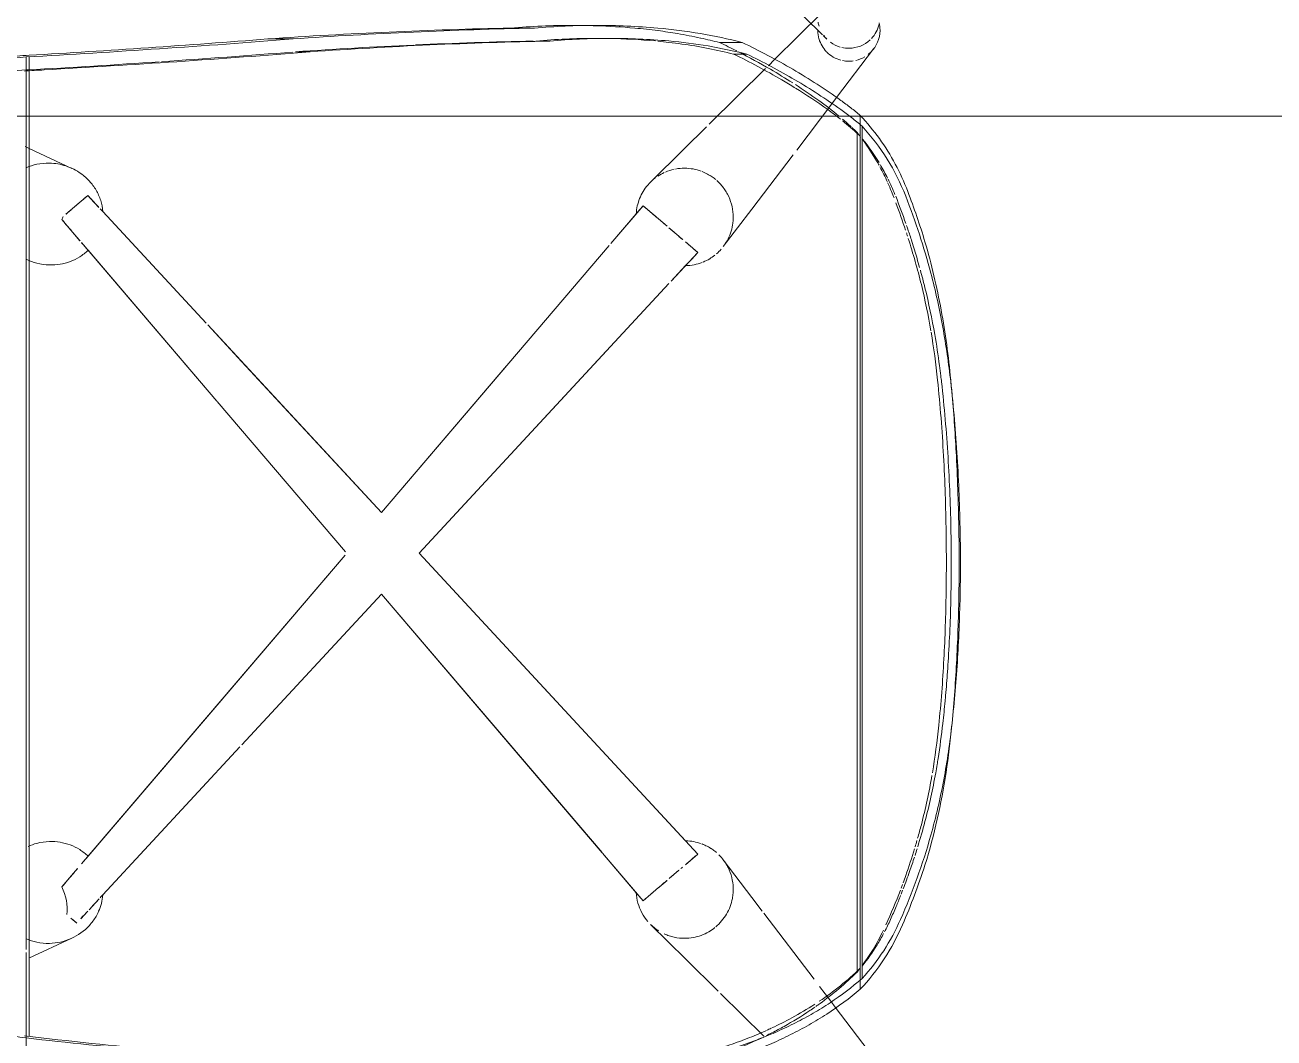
# Model space of a CAD drawing. Header units: millimetres. Extents: x 98018 to 155899, y -1987 to 21700.
# Drawn here: x 106650.9 to 107132, y 16644.9 to 17035.2 of the extents above; entities that cross this region are included whole.
import ezdxf

# ---------------------------------------------------------------- set-up
doc = ezdxf.new("R2010")
doc.units = ezdxf.units.MM
doc.linetypes.add('Осевая', pattern=[3175, 635, -476.25, 1587.5, -476.25])
doc.layers.add('I-FURN-1', color=7, linetype='Continuous', lineweight=9, true_color=0xf0f0f0)
doc.layers.add('Оси-2', color=7, linetype='Осевая', lineweight=9)

# ---------------------------------------------------------------- blocks, each defined once
blk = doc.blocks.new('Chair_IconsOfDenmark_NamNam_WoodChair - 1_186-V26-План разверток пом_ 2_49_ Этаж 2')
at = {"layer": 'I-FURN-1'}
for p, q in [((4.92, -168.11), (24.55, -148.24)), ((3.26, -169.79), (4.57, -168.47))]:
    blk.add_line(p, q, dxfattribs=at)
for start, end in [(99.0915, 107.175), (143.8709, 163.8087), (125.681, 135.3477), (167.121, 180), (180.6138, 223.1749), (226.6003, 256.8127)]:
    blk.add_arc((11.8, -178.23), 12, start, end, dxfattribs=at)
blk = doc.blocks.new('Chair_IconsOfDenmark_NamNam_WoodChair - 1_186-V27-План разверток пом_ 2_49_ Этаж 2')
at = {"layer": 'I-FURN-1'}
for p, q in [((27.32, 138.6), (21.57, 138.6)), ((27.32, 138.6), (26.66, 138.6)), ((64.5, 137.42), (27.32, 137.42)), ((59.61, 138.6), (27.39, 138.6)), ((59.61, 138.6), (27.39, 138.6)), ((65.08, 120.97), (57.42, 137.52)), ((399.17, 138.6), (60.68, 138.6)), ((399.17, 138.6), (60.68, 138.6)), ((362.23, 137.42), (64.5, 137.42)), ((369.31, 137.49), (361.65, 120.97)), ((399.24, 137.42), (362.23, 137.42)), ((370, 139), (369.31, 137.49)), ((404.56, 138.6), (399.17, 138.6)), ((404.63, 137.42), (399.24, 137.42)), ((399.54, 138.6), (399.58, 137.79)), ((70.9, 119.13), (72.78, 121.34)), ((84.8, 124.86), (91.9, 118.8)), ((333.75, 117.88), (341.94, 124.86)), ((343.94, 123.33), (351.19, 114.83)), ((75.41, 114.95), (72.57, 117.58)), ((93.69, 117.28), (212.68, 15.79)), ((271.99, 65.2), (333.04, 117.28)), ((80.13, 110.58), (76.04, 114.37)), ((271.99, 65.2), (330.08, 114.75)), ((350.2, 113.91), (346.6, 110.58)), ((351.19, 114.83), (350.2, 113.91)), ((138.74, 56.32), (81.75, 109.08)), ((138.73, 56.32), (81.75, 109.08)), ((344.98, 109.08), (302, 69.28)), ((344.98, 109.08), (302.02, 69.3)), ((301.3, 68.64), (229.1, 1.78)), ((213.87, 15.63), (271.83, 65.07)), ((213.87, 15.63), (271.83, 65.07)), ((197.64, 1.78), (139.59, 55.53)), ((197.64, 1.78), (139.59, 55.53)), ((411.49, 35.83), (411.49, 45.54)), ((406.53, 34.89), (406.53, 29.21)), ((98.01, -83.19), (197.64, 1.78)), ((229.1, 1.78), (285.63, -46.43)), ((213.37, -12.78), (97.48, -120.08)), ((213.37, -12.78), (158.02, -64.03)), ((317.23, -108.95), (213.37, -12.78)), ((286.56, -47.23), (331.96, -85.96)), ((415.68, -57.14), (415.68, -48.01)), ((410.69, -57.74), (410.69, -63.09)), ((158.02, -64.03), (102.58, -115.36)), ((416.72, -81.07), (416.72, -72.07)), ((411.72, -86.33), (411.72, -81.07)), ((79.49, -98.99), (97.83, -83.35)), ((82.6, -96.34), (97.84, -83.34)), ((332.63, -86.53), (344.14, -96.34)), ((332.64, -86.53), (347.24, -98.99)), ((82.6, -96.34), (79.49, -98.99)), ((84.6, -104.98), (79.49, -98.99)), ((347.24, -98.99), (339.38, -108.2)), ((344.14, -96.34), (345.69, -97.66)), ((345.69, -97.66), (347.24, -98.99)), ((56.98, -115.42), (70.38, -101.85)), ((87.35, -108.2), (84.72, -105.12)), ((356.35, -101.85), (369.06, -114.72)), ((91.25, -112.77), (88.08, -109.06)), ((329.25, -120.08), (318.21, -109.85)), ((324.16, -115.36), (318.21, -109.85)), ((338.75, -108.94), (335.48, -112.77)), ((44.66, -127.88), (56.98, -115.42)), ((97.48, -120.08), (93.38, -115.27)), ((97.48, -120.08), (102.58, -115.36)), ((333.35, -115.27), (329.25, -120.08)), ((335.45, -112.81), (334.29, -114.16)), ((369.06, -114.72), (377.59, -123.35)), ((96.97, -119.48), (97.23, -119.79)), ((97.23, -119.79), (97.48, -120.08)), ((329.76, -119.48), (329.25, -120.08)), ((378.63, -124.4), (400.15, -146.18)), ((27.32, -145.43), (43.76, -128.8)), ((410.11, -137.17), (410.11, -128.47)), ((80.77, -140.87), (95.23, -129.88)), ((345.97, -140.87), (331.5, -129.88)), ((405.64, -133.81), (405.64, -138.92)), ((75.48, -144.89), (80.77, -140.87)), ((366.85, -156.75), (345.97, -140.87)), ((49.25, -164.83), (74.76, -145.44)), ((401.2, -147.25), (403.53, -149.6)), ((403.53, -149.6), (421.5, -167.8)), ((386.52, -171.7), (368.7, -158.16)), ((40.78, -171.26), (46.5, -166.92)), ((19.06, -187.78), (38.53, -172.98)), ((38.53, -172.98), (40.78, -171.26)), ((388.88, -173.5), (386.52, -171.7)), ((407.67, -187.78), (388.88, -173.5)), ((49.02, -182.64), (45.37, -182.64)), ((378.43, -182.64), (49.02, -182.64)), ((375.46, -181.38), (52, -181.38)), ((373.99, -182.64), (53.45, -182.64)), ((382.02, -182.64), (378.43, -182.64)), ((377.89, -183.3), (49.5, -183.3))]:
    blk.add_line(p, q, dxfattribs=at)
at = {"layer": 'I-FURN-1', "flags": 128}
for points in [[(96.65, 114.75), (154.9, 65.07), (212.68, 15.79)], [(301.32, 68.66), (287.14, 55.53), (229.1, 1.78)], [(98.02, -83.18), (140.17, -47.23), (197.64, 1.78)], [(229.1, 1.78), (286.56, -47.23), (331.95, -85.95)], [(317.23, -108.95), (268.71, -64.03), (213.37, -12.78)], [(329.25, -120.08), (326.7, -117.72), (324.16, -115.36)]]:
    blk.add_lwpolyline(points, dxfattribs=at)
at = {"layer": 'I-FURN-1'}
for centre, radius, start, end in [((76.28, 141.71), 18.88, 263.5474, 296.819), ((350.45, 141.71), 18.88, 243.181, 247.0118), ((414.93, -178.23), 12, 106.847, 134.3064), ((414.93, -178.23), 12, 91.4001, 106.4409), ((414.93, -178.23), 12, 90, 90.8397), ((414.93, -178.23), 12, 135, 165.2052), ((414.93, -178.23), 12, 168.1903, 180), ((414.93, -178.23), 12, 180, 187.9321), ((414.93, -178.23), 12, 192.635, 210.5819), ((414.93, -178.23), 12, 218.3184, 225), ((414.93, -178.23), 12, 225, 269.188), ((414.93, -178.23), 12, 269.188, 270), ((414.93, -178.23), 12, 270, 283.1873)]:
    blk.add_arc(centre, radius, start, end, dxfattribs=at)
for points, knots in [([(404.56, 138.6), (404.19, 144.85), (403.21, 156.01), (400.82, 169.86), (398.97, 176.25), (397.95, 178.82)], [0, 0, 0, 0, 0.4, 0.7, 1, 1, 1, 1]), ([(397.84, 156.79), (398.03, 155.34), (398.75, 149.42), (399.26, 143.2), (399.54, 138.6)], [0.6, 0.6, 0.6, 0.6, 0.7, 1, 1, 1, 1]), ([(100.45, 137.82), (100.93, 136.74), (101.85, 134.09), (102.25, 131.3), (102.3, 129.63)], [-0.8567793, -0.8567793, -0.8567793, -0.8567793, -0.5, 0, 0, 0, 0]), ([(324.43, 129.63), (324.48, 131.3), (324.92, 134.37), (326, 137.28), (326.65, 138.61)], [-1, -1, -1, -1, -0.5, -0.0551642, -0.0551642, -0.0551642, -0.0551642]), ([(361.89, 138.61), (362.48, 137.27), (363.41, 134.34), (363.69, 131.28), (363.66, 129.63)], [-0.9451256, -0.9451256, -0.9451256, -0.9451256, -0.5, 0, 0, 0, 0]), ([(73.48, 111.67), (72.23, 112.4), (68.69, 115.01), (66.13, 118.62), (64.95, 121.25)], [-0.7142857, -0.7142857, -0.7142857, -0.7142857, -0.5714286, -0.2857143, -0.2857143, -0.2857143, -0.2857143]), ([(344.02, 123.24), (344.33, 122.87), (344.89, 122.22), (345.41, 121.6), (345.65, 121.32)], [0.0822015, 0.0822015, 0.0822015, 0.0822015, 0.1666667, 0.2385399, 0.2385399, 0.2385399, 0.2385399]), ([(346.55, 120.27), (347.05, 119.68), (347.83, 118.76), (348.53, 117.95), (348.81, 117.62)], [0.3333333, 0.3333333, 0.3333333, 0.3333333, 0.5, 0.6189484, 0.6189484, 0.6189484, 0.6189484]), ([(81.75, 109.08), (79.53, 109.26), (76.7, 109.98), (74.11, 111.31), (73.48, 111.67)], [-1, -1, -1, -1, -0.7857143, -0.7142857, -0.7142857, -0.7142857, -0.7142857]), ([(9.43, -83.83), (9.88, -90.96), (11.51, -105.09), (15.72, -124.26), (20.42, -138.7), (24.46, -148.56), (27.85, -155.85), (31.61, -162.95), (37.18, -172.03), (41.93, -178.49), (45.37, -182.64)], [0, 0, 0, 0, 0.2, 0.4, 0.55, 0.625, 0.7, 0.775, 0.85, 1, 1, 1, 1]), ([(14.43, -88.75), (14.88, -95.59), (16.48, -109.14), (20.59, -127.52), (25.18, -141.35), (29.13, -150.8), (32.43, -157.77), (36.1, -164.55), (41.52, -173.21), (46.16, -179.36), (49.5, -183.3)], [0, 0, 0, 0, 0.2, 0.4, 0.55, 0.625, 0.7, 0.775, 0.85, 1, 1, 1, 1]), ([(344.14, -96.34), (346.18, -96.47), (350.13, -97.35), (354.82, -100.17), (357.14, -102.63), (357.95, -103.7)], [-1, -1, -1, -1, -0.7857143, -0.5714286, -0.4285714, -0.4285714, -0.4285714, -0.4285714]), ([(346.13, -100.29), (346.02, -100.41), (345.81, -100.66), (345.47, -101.07), (345.16, -101.43), (344.89, -101.74), (344.75, -101.9), (344.68, -101.99)], [0.1428571, 0.1428571, 0.1428571, 0.1428571, 0.1785714, 0.2142857, 0.25, 0.2678571, 0.2857143, 0.2857143, 0.2857143, 0.2857143]), ([(67.92, -104.94), (68.19, -104.52), (68.94, -103.43), (69.81, -102.43), (70.38, -101.85)], [-0.6249365, -0.6249365, -0.6249365, -0.6249365, -0.5714286, -0.4849828, -0.4849828, -0.4849828, -0.4849828]), ([(82.05, -101.98), (82.12, -102.06), (82.26, -102.23), (82.54, -102.56), (82.84, -102.91), (83.17, -103.29), (83.43, -103.6), (83.67, -103.88), (83.85, -104.09), (83.95, -104.21), (84.01, -104.28), (84.03, -104.31)], [-0.7142857, -0.7142857, -0.7142857, -0.7142857, -0.6964286, -0.6785714, -0.6428571, -0.625, -0.6071429, -0.5892857, -0.5803571, -0.5758929, -0.5714286, -0.5714286, -0.5714286, -0.5714286]), ([(84.61, -104.98), (84.64, -105.03), (84.8, -105.21), (85.09, -105.55), (85.61, -106.16), (86.32, -106.99), (86.97, -107.76), (87.33, -108.17)], [-0.5414624, -0.5414624, -0.5414624, -0.5414624, -0.5357143, -0.5178571, -0.5, -0.4642857, -0.4285714, -0.4285714, -0.4285714, -0.4285714]), ([(342.4, -104.66), (342.38, -104.68), (342.24, -104.84), (341.98, -105.15), (341.6, -105.59), (341.07, -106.22), (340.33, -107.08), (339.68, -107.85), (339.32, -108.27)], [0.443466, 0.443466, 0.443466, 0.443466, 0.4464286, 0.4642857, 0.4821429, 0.5, 0.5357143, 0.5714286, 0.5714286, 0.5714286, 0.5714286]), ([(344.68, -101.99), (344.61, -102.07), (344.47, -102.24), (344.18, -102.57), (343.81, -103.01), (343.39, -103.5), (343.05, -103.89), (342.87, -104.1), (342.77, -104.23), (342.71, -104.29), (342.68, -104.33)], [0.2857143, 0.2857143, 0.2857143, 0.2857143, 0.3035714, 0.3214286, 0.3571429, 0.3928571, 0.4107143, 0.4196429, 0.4241071, 0.4285714, 0.4285714, 0.4285714, 0.4285714]), ([(414.69, -104.76), (414.36, -107.27), (413.54, -112.73), (412.49, -118.16), (411.85, -121.09)], [0.2714247, 0.2714247, 0.2714247, 0.2714247, 0.5, 0.7715863, 0.7715863, 0.7715863, 0.7715863]), ([(88.01, -108.97), (88.18, -109.17), (88.57, -109.63), (89.22, -110.39), (89.93, -111.22), (90.63, -112.05), (91.09, -112.58), (91.3, -112.83)], [-0.40749436, -0.40749436, -0.40749436, -0.40749436, -0.39285714, -0.375, -0.35714286, -0.33928571, -0.32142857, -0.32142857, -0.32142857, -0.32142857]), ([(410.18, -108.96), (409.8, -112.27), (409.09, -117.31), (408.17, -122.32), (407.83, -124.04)], [0.172759, 0.172759, 0.172759, 0.172759, 0.5, 0.6727908, 0.6727908, 0.6727908, 0.6727908]), ([(335.37, -112.91), (335.15, -113.16), (334.84, -113.52), (334.47, -113.96), (334.3, -114.16), (334.22, -114.25)], [0.67857143, 0.67857143, 0.67857143, 0.67857143, 0.69642857, 0.70535714, 0.71428571, 0.71428571, 0.71428571, 0.71428571]), ([(93.59, -115.52), (93.76, -115.71), (94.13, -116.15), (94.48, -116.56), (94.68, -116.8), (94.7, -116.81)], [-0.23819134, -0.23819134, -0.23819134, -0.23819134, -0.21428571, -0.17857143, -0.17596416, -0.17596416, -0.17596416, -0.17596416]), ([(95.22, -117.42), (95.27, -117.48), (95.36, -117.59), (95.54, -117.8), (95.84, -118.15), (96.23, -118.61), (96.64, -119.09), (96.87, -119.36), (96.97, -119.48)], [-0.1428571, -0.1428571, -0.1428571, -0.1428571, -0.1339286, -0.125, -0.1071429, -0.0714286, -0.0357143, 0, 0, 0, 0]), ([(331.51, -117.42), (331.47, -117.48), (331.37, -117.59), (331.2, -117.8), (330.9, -118.15), (330.51, -118.6), (330.1, -119.08), (329.86, -119.36), (329.76, -119.48)], [0.8571429, 0.8571429, 0.8571429, 0.8571429, 0.8660714, 0.875, 0.8928571, 0.9285714, 0.9642857, 1, 1, 1, 1]), ([(333.14, -115.51), (332.97, -115.72), (332.58, -116.17), (332.25, -116.56), (332.07, -116.78)], [0.75997526, 0.75997526, 0.75997526, 0.75997526, 0.78571429, 0.82142857, 0.82142857, 0.82142857, 0.82142857]), ([(69.17, -126.64), (68.58, -125.9), (67.43, -124.21), (66.55, -122.35), (66.17, -121.34)], [-0.2155491, -0.2155491, -0.2155491, -0.2155491, -0.1666667, -0.1111111, -0.1111111, -0.1111111, -0.1111111]), ([(101.36, -121.71), (101.16, -122.21), (100.67, -123.33), (100.06, -124.43), (99.68, -125.03)], [-0.88888889, -0.88888889, -0.88888889, -0.88888889, -0.86111111, -0.8252385, -0.8252385, -0.8252385, -0.8252385]), ([(328.15, -126.59), (327.66, -125.97), (326.69, -124.54), (325.91, -123), (325.55, -122.15)], [-0.20736053, -0.20736053, -0.20736053, -0.20736053, -0.16666667, -0.11923029, -0.11923029, -0.11923029, -0.11923029]), ([(358.86, -124.8), (358.54, -125.33), (358.03, -126.06), (357.49, -126.74), (357.32, -126.94)], [-0.82294679, -0.82294679, -0.82294679, -0.82294679, -0.79166667, -0.77777778, -0.77777778, -0.77777778, -0.77777778]), ([(360.42, -121.71), (360.27, -122.09), (359.83, -123.1), (359.3, -124.09), (358.92, -124.7)], [-0.88202044, -0.88202044, -0.88202044, -0.88202044, -0.86111111, -0.82498418, -0.82498418, -0.82498418, -0.82498418]), ([(26.68, -144.65), (26.38, -144.03), (24.85, -140.76), (22.29, -134.75), (20.23, -129.06), (19.25, -126.12), (19.19, -125.95)], [0.3824636, 0.3824636, 0.3824636, 0.3824636, 0.4, 0.475, 0.55, 0.5544349, 0.5544349, 0.5544349, 0.5544349]), ([(29.43, -146.27), (28.36, -143.89), (26.3, -138.98), (24.24, -133.2), (23.15, -129.87), (22.91, -129.12)], [0.4028461, 0.4028461, 0.4028461, 0.4028461, 0.475, 0.55, 0.5716925, 0.5716925, 0.5716925, 0.5716925]), ([(97.21, -128.14), (96.74, -128.61), (95.72, -129.53), (94.05, -130.75), (91.75, -132.06), (88.48, -133.27), (85.18, -133.73), (82.42, -133.67), (80.02, -133.36), (77.26, -132.58), (74.31, -131.2), (71.66, -129.31), (70.11, -127.78), (69.42, -126.95)], [-0.7569444, -0.7569444, -0.7569444, -0.7569444, -0.7222222, -0.6875, -0.6527778, -0.5833333, -0.5138889, -0.4791667, -0.4444444, -0.3888889, -0.3333333, -0.2777778, -0.2222222, -0.2222222, -0.2222222, -0.2222222]), ([(99.58, -125.19), (99.25, -125.69), (98.75, -126.4), (98.21, -127.05), (98.03, -127.25)], [-0.82195604, -0.82195604, -0.82195604, -0.82195604, -0.79166667, -0.77777778, -0.77777778, -0.77777778, -0.77777778]), ([(356.92, -127.4), (356.78, -127.55), (356.19, -128.19), (355.05, -129.26), (353.41, -130.51), (351.13, -131.87), (347.89, -133.16), (344.6, -133.7), (341.84, -133.7), (339.44, -133.45), (336.66, -132.73), (333.86, -131.5), (332.21, -130.41), (331.5, -129.87)], [-0.7671385, -0.7671385, -0.7671385, -0.7671385, -0.7569444, -0.7222222, -0.6875, -0.6527778, -0.5833333, -0.5138889, -0.4791667, -0.4444444, -0.3888889, -0.3333333, -0.2878236, -0.2878236, -0.2878236, -0.2878236]), ([(405.64, -133.81), (402.61, -140.15), (398.39, -148.1), (393.74, -155.79), (392.7, -157.47)], [0, 0, 0, 0, 0.5, 0.6407452, 0.6407452, 0.6407452, 0.6407452]), ([(406.53, -135.76), (404.4, -139.91), (400.54, -146.95), (396.36, -153.79), (394.55, -156.61)], [0.183317, 0.183317, 0.183317, 0.183317, 0.5, 0.7277046, 0.7277046, 0.7277046, 0.7277046]), ([(38.52, -165.19), (38.07, -164.55), (35.42, -160.69), (32.08, -155.19), (29.42, -150.19), (28.63, -148.63)], [0.1799439, 0.1799439, 0.1799439, 0.1799439, 0.2, 0.3, 0.3446744, 0.3446744, 0.3446744, 0.3446744]), ([(39.61, -165.08), (37.76, -162.23), (34.55, -156.8), (31.71, -151.17), (30.49, -148.56)], [0.2059686, 0.2059686, 0.2059686, 0.2059686, 0.3, 0.379627, 0.379627, 0.379627, 0.379627]), ([(379.97, -175.81), (379.77, -176.06), (377.86, -178.4), (375.86, -180.67), (373.99, -182.64)], [0.4417925, 0.4417925, 0.4417925, 0.4417925, 0.5, 1, 1, 1, 1]), ([(66.88, -191.62), (65.38, -190.81), (61.04, -188.32), (56.94, -185.43), (54.34, -183.36)], [0.2689381, 0.2689381, 0.2689381, 0.2689381, 0.5, 0.9485536, 0.9485536, 0.9485536, 0.9485536]), ([(68.1, -191.53), (65.59, -190.31), (60.99, -187.8), (56.64, -184.88), (54.66, -183.42)], [0.1097724, 0.1097724, 0.1097724, 0.1097724, 0.5, 0.8440882, 0.8440882, 0.8440882, 0.8440882]), ([(372.57, -183.61), (370, -185.52), (366.78, -187.64), (363.42, -189.54), (362.82, -189.87)], [0.1375209, 0.1375209, 0.1375209, 0.1375209, 0.5, 0.5776444, 0.5776444, 0.5776444, 0.5776444]), ([(99.54, -203.52), (96.07, -202.46), (91.67, -201.02), (87.32, -199.45), (86.38, -199.11)], [0.2338208, 0.2338208, 0.2338208, 0.2338208, 0.5, 0.5734893, 0.5734893, 0.5734893, 0.5734893]), ([(131.96, -212.22), (130.9, -212.04), (123.51, -210.76), (116.2, -209.17), (109.98, -207.53)], [0.4157076, 0.4157076, 0.4157076, 0.4157076, 0.5, 1, 1, 1, 1]), ([(315.64, -207.53), (309.67, -209), (299.71, -211.07), (289.65, -212.61), (285.65, -213.14)], [0, 0, 0, 0, 0.5, 0.8283325, 0.8283325, 0.8283325, 0.8283325]), ([(147.84, -217.97), (156.06, -218.76), (172.8, -219.95), (189.64, -220.48), (198.2, -220.61)], [0.0144057, 0.0144057, 0.0144057, 0.0144057, 0.5, 1, 1, 1, 1]), ([(221.42, -220.61), (231.25, -220.46), (248.85, -219.9), (266.37, -218.71), (274.12, -218.03)], [0, 0, 0, 0, 0.5, 0.8977725, 0.8977725, 0.8977725, 0.8977725])]:
    blk.add_open_spline(points, degree=3, knots=knots, dxfattribs=at)
for points in [[(26.66, 138.6), (27.08, 141.9), (27.56, 145.22), (28.11, 148.49)], [(404.56, 147.17), (404.68, 145.55), (404.91, 142.29), (405.12, 139.04), (405.22, 137.42)], [(27.46, 139.28), (25.39, 122.1), (21.78, 87.61), (19.27, 52.88), (18.29, 35.47)], [(21.78, 90.35), (23.17, 106.48), (24.8, 122.57), (26.66, 138.6)], [(63.52, 134.48), (63.81, 135.86), (64.24, 137.21), (64.8, 138.53)], [(399.58, 131.68), (399.51, 132.94), (399.36, 135.48), (399.21, 138.01), (399.13, 139.28)], [(399.58, 137.79), (400.52, 121), (401.55, 104.18), (402.68, 87.34)], [(411.49, 35.83), (410.13, 53.01), (407.61, 87.32), (405.51, 121.53), (404.56, 138.6)], [(405.22, 137.42), (406.1, 122.16), (408.03, 91.57), (410.28, 60.89), (411.49, 45.54)], [(63.07, 129.63), (63.04, 131.28), (63.19, 132.9), (63.52, 134.48)], [(406.53, 29.21), (405.16, 46.34), (402.64, 80.55), (400.53, 114.66), (399.58, 131.68)], [(64.95, 121.25), (64.36, 122.57), (63.45, 125.33), (63.11, 128.17), (63.07, 129.63)], [(102.3, 129.63), (102.34, 128.25), (102.16, 125.55), (101.11, 121.59), (99.29, 117.9), (97.61, 115.76), (96.65, 114.75)], [(325.75, 121.63), (325.27, 122.91), (324.58, 125.55), (324.39, 128.25), (324.43, 129.63)], [(363.66, 129.63), (363.61, 127.45), (362.87, 123.18), (360.89, 119.27), (359.63, 117.5)], [(70.9, 119.13), (71.33, 119.64), (71.82, 120.21), (72.36, 120.85)], [(84.8, 124.86), (86.62, 123.31), (88.4, 121.79), (90.15, 120.3)], [(327.56, 117.98), (326.84, 119.13), (326.23, 120.36), (325.75, 121.63)], [(336.58, 120.3), (338.33, 121.79), (340.11, 123.31), (341.94, 124.86)], [(75.48, 114.89), (74.57, 115.73), (73.62, 116.61), (72.65, 117.51)], [(90.88, 119.68), (91.23, 119.38), (91.57, 119.08), (91.92, 118.79)], [(93.73, 117.24), (94.71, 116.4), (95.69, 115.57), (96.65, 114.75)], [(330.08, 114.75), (329.12, 115.76), (328.28, 116.83), (327.56, 117.98)], [(330.08, 114.75), (331.04, 115.57), (332.02, 116.4), (333, 117.24)], [(333.72, 117.85), (334.42, 118.46), (335.14, 119.06), (335.86, 119.68)], [(349.14, 117.23), (349.53, 116.78), (350.26, 115.92), (350.89, 115.17), (351.19, 114.83)], [(359.63, 117.5), (358.79, 116.32), (357.82, 115.23), (356.75, 114.25)], [(80.21, 110.5), (79.1, 111.53), (77.93, 112.61), (76.71, 113.75)], [(356.75, 114.25), (355.69, 113.27), (353.34, 111.54), (349.31, 109.74), (346.46, 109.2), (344.98, 109.08)], [(347.98, 111.86), (347.51, 111.42), (347.04, 110.98), (346.58, 110.56)], [(350.18, 113.89), (349.6, 113.35), (349.02, 112.82), (348.46, 112.3)], [(351.19, 114.83), (350.85, 114.51), (350.51, 114.2), (350.18, 113.89)], [(81.75, 109.08), (81.4, 109.4), (81.05, 109.73), (80.68, 110.07)], [(346.09, 110.11), (345.72, 109.76), (345.34, 109.42), (344.98, 109.08)], [(402.74, 86.42), (403.88, 69.61), (405.11, 52.77), (406.44, 35.91)], [(411.49, 45.54), (412.58, 30), (414.36, -1.13), (415.37, -32.37), (415.68, -48.01)], [(406.53, 34.89), (407.59, 19.72), (408.47, 4.52), (409.16, -10.7)], [(415.68, -57.14), (415.37, -41.59), (414.36, -10.55), (412.58, 20.39), (411.49, 35.83)], [(410.69, -63.09), (410.38, -47.65), (409.39, -16.83), (407.61, 13.89), (406.53, 29.21)], [(409.19, -11.35), (409.87, -26.44), (410.36, -41.55), (410.66, -56.69)], [(415.68, -48.01), (416.37, -55.97), (416.72, -63.94), (416.72, -71.9)], [(415.68, -104.67), (416.37, -96.75), (417.07, -80.9), (416.37, -65.06), (415.68, -57.14)], [(410.69, -57.74), (411.37, -65.4), (411.72, -73.05), (411.72, -80.71)], [(410.72, -108.91), (411.39, -101.26), (412.06, -85.98), (411.37, -70.71), (410.69, -63.09)], [(416.72, -71.9), (416.72, -74.9), (416.67, -77.9), (416.57, -80.9)], [(411.72, -80.71), (411.72, -82.47), (411.71, -84.23), (411.67, -85.98)], [(416.57, -80.92), (416.41, -85.88), (416.11, -90.84), (415.68, -95.8)], [(411.67, -85.99), (411.56, -91.9), (411.24, -97.8), (410.72, -103.71)], [(415.68, -95.8), (415.41, -98.78), (415.09, -101.75), (414.7, -104.7)], [(71.55, -100.77), (72.57, -99.9), (74.81, -98.38), (78.59, -96.86), (81.23, -96.42), (82.6, -96.34)], [(79.49, -98.99), (79.81, -99.36), (80.19, -99.8), (80.6, -100.29)], [(347.24, -98.99), (346.93, -99.35), (346.55, -99.79), (346.13, -100.29)], [(358.64, -104.67), (359.16, -105.46), (359.62, -106.29), (360.02, -107.15)], [(410.11, -137.17), (411.48, -131.83), (413.78, -121.08), (415.19, -110.17), (415.68, -104.67)], [(410.63, -104.68), (410.5, -106.1), (410.35, -107.52), (410.19, -108.93)], [(65.45, -110.96), (65.59, -110.31), (65.94, -109.02), (66.44, -107.77), (66.72, -107.16)], [(338.75, -108.94), (338.55, -109.18), (338.12, -109.68), (337.43, -110.48), (336.73, -111.31), (336.03, -112.13), (335.58, -112.65), (335.37, -112.91)], [(360.22, -107.61), (360.68, -108.69), (361.04, -109.83), (361.29, -110.97)], [(405.64, -138.92), (406.89, -133.98), (408.98, -124.04), (410.27, -113.97), (410.72, -108.91)], [(65.03, -114.98), (65.02, -113.61), (65.17, -112.27), (65.45, -110.96)], [(66.17, -121.34), (65.8, -120.34), (65.25, -118.29), (65.04, -116.11), (65.03, -114.98)], [(91.92, -113.56), (92.02, -113.67), (92.21, -113.89), (92.38, -114.09), (92.46, -114.19)], [(102.58, -115.36), (102.52, -117.49), (102.16, -119.5), (101.47, -121.4)], [(325.38, -121.71), (324.99, -120.71), (324.42, -118.67), (324.18, -116.48), (324.16, -115.36)], [(361.7, -114.98), (361.67, -117.23), (361.3, -119.34), (360.56, -121.34)], [(361.38, -111.46), (361.6, -112.61), (361.71, -113.78), (361.7, -114.98)], [(407.82, -124.1), (407.18, -127.35), (406.45, -130.58), (405.64, -133.81)], [(411.83, -121.19), (411.3, -123.62), (410.73, -126.05), (410.11, -128.47)], [(330.53, -129.08), (329.88, -128.52), (329.27, -127.91), (328.71, -127.26)], [(410.11, -128.47), (409.07, -130.68), (407.99, -132.88), (406.88, -135.06)], [(384.31, -175.1), (388.39, -169.37), (396.02, -157.61), (402.61, -145.25), (405.64, -138.92)], [(387.83, -175.13), (392.09, -169.13), (400.07, -156.81), (406.95, -143.83), (410.11, -137.17)], [(28.6, -148.56), (28.22, -147.82), (27.85, -147.08), (27.48, -146.33)], [(30.38, -148.34), (30.11, -147.75), (29.83, -147.15), (29.56, -146.55)], [(392.59, -157.64), (389.96, -161.86), (387.21, -166.02), (384.31, -170.09)], [(393.9, -157.64), (391.94, -160.67), (389.92, -163.66), (387.83, -166.61)], [(39.69, -166.82), (39.37, -166.38), (39.05, -165.94), (38.74, -165.5)], [(52, -181.38), (47.56, -176.82), (43.48, -172.03), (39.78, -166.95)], [(53.45, -182.64), (48.78, -177.67), (44.55, -172.43), (40.78, -166.85)], [(387.83, -166.61), (385.96, -169.24), (384, -171.78), (381.94, -174.24)], [(384.31, -170.09), (383.12, -171.77), (381.87, -173.42), (380.59, -175.04)], [(380.58, -175.83), (379.63, -176.93), (378.66, -178.01), (377.67, -179.07)], [(377.89, -183.3), (379.02, -181.98), (381.22, -179.29), (383.3, -176.51), (384.31, -175.1)], [(382.02, -182.64), (383.03, -181.42), (385.02, -178.96), (386.91, -176.42), (387.83, -175.13)], [(45.37, -182.64), (49.04, -186.07), (56.86, -192.19), (65.63, -196.88), (70.24, -198.89)], [(53.48, -182.54), (52.98, -182.16), (52.49, -181.77), (52, -181.38)], [(352.74, -200.92), (356.38, -199.52), (363.4, -196.32), (373.25, -190.2), (379.19, -185.3), (382.02, -182.64)], [(375.46, -181.38), (374.88, -181.85), (374.3, -182.31), (373.71, -182.76)], [(377.39, -179.37), (376.76, -180.04), (376.11, -180.72), (375.46, -181.38)], [(49.5, -183.3), (52.89, -186.4), (60.06, -191.95), (68.04, -196.26), (72.24, -198.12)], [(350.92, -200.11), (355.95, -198.13), (365.48, -193.38), (373.93, -186.95), (377.89, -183.3)], [(372.91, -183.52), (370.02, -185.84), (367, -187.95), (363.86, -189.85)], [(72.24, -194.25), (70.62, -193.52), (69.03, -192.75), (67.47, -191.93)], [(362.23, -190.2), (360.32, -191.23), (358.36, -192.2), (356.37, -193.1)], [(363, -190.36), (361.33, -191.35), (359.62, -192.28), (357.88, -193.15)], [(83.63, -198.08), (79.12, -196.37), (74.65, -194.52), (70.24, -192.53)], [(77.31, -196.44), (75.61, -195.73), (73.92, -195), (72.24, -194.25)], [(81.48, -198.15), (80.08, -197.59), (78.69, -197.02), (77.31, -196.44)], [(348.31, -196.36), (344.82, -197.68), (341.31, -198.92), (337.77, -200.09)], [(350.92, -196.26), (347.44, -197.64), (343.93, -198.95), (340.4, -200.17)], [(352.74, -194.64), (351.9, -194.97), (351.07, -195.3), (350.23, -195.63)], [(357.53, -193.32), (355.61, -194.28), (353.64, -195.16), (351.63, -195.98)], [(355.94, -193.29), (354.89, -193.76), (353.82, -194.21), (352.74, -194.64)], [(70.24, -198.89), (74, -200.52), (81.6, -203.59), (89.34, -206.28), (93.26, -207.53)], [(72.24, -198.12), (77.51, -200.44), (88.19, -204.71), (99.17, -208.22), (104.73, -209.8)], [(83.52, -198.95), (83.03, -198.76), (82.55, -198.57), (82.07, -198.38)], [(90.82, -201.64), (88.57, -200.85), (86.32, -200.03), (84.09, -199.17)], [(85.71, -198.86), (85.26, -198.7), (84.81, -198.53), (84.36, -198.36)], [(96.33, -203.51), (94.49, -202.91), (92.65, -202.29), (90.82, -201.64)], [(334.68, -201.1), (328.81, -202.97), (322.86, -204.65), (316.85, -206.14)], [(321.24, -209.8), (326.29, -208.46), (336.28, -205.51), (346.07, -202), (350.92, -200.11)], [(333.38, -207.53), (336.65, -206.55), (343.15, -204.46), (349.56, -202.14), (352.74, -200.92)], [(338.21, -200.93), (336.64, -201.46), (335.06, -201.98), (333.48, -202.48)], [(336.84, -200.4), (336.42, -200.54), (336, -200.68), (335.58, -200.81)], [(339.66, -200.43), (339.17, -200.6), (338.69, -200.76), (338.21, -200.93)], [(99.49, -204.51), (98.64, -204.25), (97.8, -203.98), (96.96, -203.71)], [(109.98, -207.53), (106.71, -206.66), (103.46, -205.74), (100.24, -204.74)], [(102.65, -204.44), (101.87, -204.21), (101.09, -203.98), (100.31, -203.75)], [(108.76, -206.14), (107.04, -205.68), (105.32, -205.21), (103.62, -204.72)], [(127.79, -210.24), (121.4, -209.13), (115.06, -207.78), (108.76, -206.14)], [(316.85, -206.14), (310.94, -207.59), (304.99, -208.8), (299.01, -209.82)], [(322.39, -205.77), (320.15, -206.38), (317.9, -206.97), (315.64, -207.53)], [(326.94, -204.48), (325.79, -204.81), (324.64, -205.14), (323.49, -205.46)], [(333.48, -202.48), (331.31, -203.17), (329.13, -203.84), (326.94, -204.48)], [(93.26, -207.53), (99.08, -209.38), (110.84, -212.53), (128.85, -215.83), (140.99, -217.31), (147.1, -217.9)], [(104.73, -209.8), (111.79, -211.79), (126.03, -215.06), (140.52, -217.16), (147.84, -217.96)], [(147.1, -212.85), (140.94, -212.22), (134.82, -211.42), (128.74, -210.4)], [(279.36, -217.46), (286.45, -216.67), (300.51, -214.65), (314.37, -211.62), (321.24, -209.8)], [(280.09, -217.47), (289.16, -216.59), (307.11, -214.19), (324.68, -210.1), (333.38, -207.53)], [(298.59, -209.89), (292.46, -210.92), (286.3, -211.74), (280.09, -212.38)], [(134.3, -212.6), (133.52, -212.48), (132.74, -212.35), (131.96, -212.22)], [(147.84, -214.42), (143.3, -213.91), (138.79, -213.31), (134.3, -212.6)], [(198.2, -215.69), (189.64, -215.56), (172.56, -215), (155.57, -213.73), (147.1, -212.85)], [(156.46, -215.3), (153.58, -215.03), (150.71, -214.74), (147.84, -214.42)], [(158.59, -215.5), (157.88, -215.43), (157.17, -215.37), (156.46, -215.3)], [(167.73, -216.22), (164.68, -216.01), (161.64, -215.77), (158.6, -215.5)], [(173.03, -216.57), (171.26, -216.46), (169.49, -216.35), (167.73, -216.22)], [(221.42, -215.69), (217.55, -215.75), (209.81, -215.81), (202.07, -215.75), (198.2, -215.69)], [(279.36, -213.91), (269.73, -215.01), (250.43, -216.64), (231.02, -217.38), (221.29, -217.56)], [(280.09, -212.38), (270.36, -213.42), (250.86, -214.9), (231.25, -215.54), (221.42, -215.69)], [(281.71, -213.64), (280.93, -213.73), (280.14, -213.82), (279.36, -213.91)], [(285.65, -213.14), (284.34, -213.31), (283.03, -213.48), (281.71, -213.64)], [(147.84, -217.96), (156.21, -218.89), (173, -220.3), (189.88, -220.94), (198.34, -221.1)], [(198.34, -217.56), (189.88, -217.4), (181.44, -217.08), (173.03, -216.57)], [(198.2, -220.61), (202.07, -220.67), (209.81, -220.73), (217.55, -220.67), (221.42, -220.61)], [(221.29, -217.56), (217.46, -217.63), (209.81, -217.69), (202.16, -217.63), (198.34, -217.56)], [(198.34, -221.1), (202.16, -221.17), (209.81, -221.24), (217.46, -221.17), (221.29, -221.1)], [(221.29, -221.1), (231.02, -220.92), (250.43, -220.18), (269.73, -218.55), (279.36, -217.46)], [(274.12, -218.03), (276.11, -217.85), (278.1, -217.66), (280.09, -217.47)]]:
    blk.add_open_spline(points, degree=3, dxfattribs=at)

msp = doc.modelspace()

# ---------------------------------------------------------------- linework, layer by layer
at = {"layer": 'Оси-2'}
msp.add_line((101917.75, 17000), (108600, 17000), dxfattribs=at)

# ---------------------------------------------------------------- block references
at = {"layer": 'I-FURN-1', "rotation": 90.00000000000017}
for name, p in [('Chair_IconsOfDenmark_NamNam_WoodChair - 1_186-V26-План разверток пом_ 2_49_ Этаж 2', (106790, 17026.39)), ('Chair_IconsOfDenmark_NamNam_WoodChair - 1_186-V27-План разверток пом_ 2_49_ Этаж 2', (106790, 16618.28))]:
    msp.add_blockref(name, p, dxfattribs=at)

doc.saveas('drawing.dxf')
